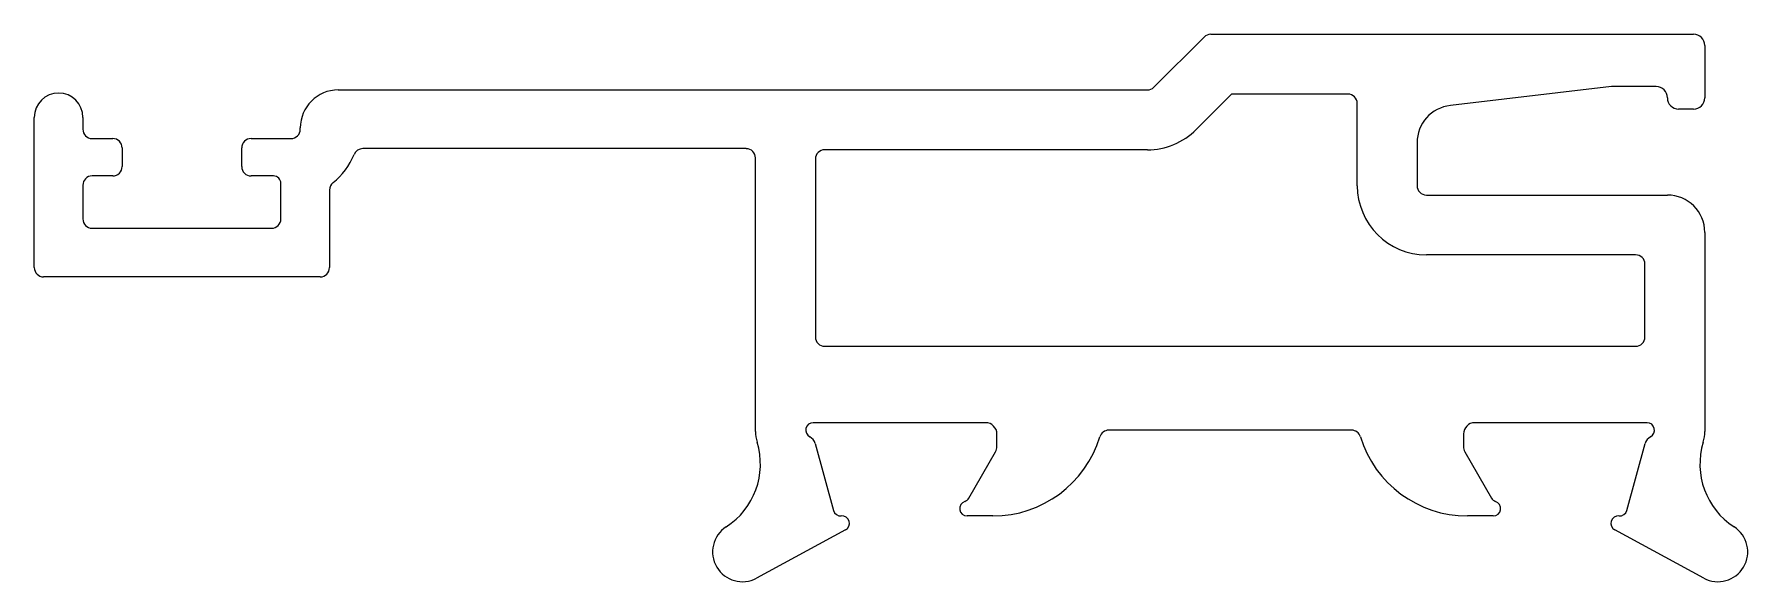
# Model space of a CAD drawing. Extents: x -24.8 to 21.1, y 0 to 14.7.
import ezdxf

# ---------------------------------------------------------------- set-up
doc = ezdxf.new("R2010")
doc.units = 0
doc.layers.add('1', color=4, linetype='CONTINUOUS')
doc.layers.add('5', color=6, linetype='CONTINUOUS')

msp = doc.modelspace()

# ---------------------------------------------------------------- linework, layer by layer
at = {"layer": '1', "color": 7}
for p, q in [((6.691, 14.682), (15.693, 14.682)), ((15.693, 14.682), (18.452, 14.682)), ((18.452, 14.682), (19.612, 14.682)), ((5.171, 13.266), (6.514, 14.609)), ((19.912, 14.382), (19.912, 12.982)), ((-16.658, 13.193), (4.994, 13.193)), ((17.412, 13.282), (13.107, 12.777)), ((18.612, 13.282), (17.412, 13.282)), ((-24.793, 8.443), (-24.793, 12.46)), ((-23.493, 12.46), (-23.493, 12.143)), ((19.612, 12.682), (19.212, 12.682)), ((-17.674, 12.143), (-17.674, 12.177)), ((-23.243, 11.893), (-22.693, 11.893)), ((-22.443, 11.643), (-22.443, 11.143)), ((-19.243, 11.143), (-19.243, 11.643)), ((-18.993, 11.893), (-17.924, 11.893)), ((-5.741, 11.623), (-15.999, 11.623)), ((12.212, 11.782), (12.212, 10.632)), ((-5.492, 6.299), (-5.492, 11.373)), ((-23.493, 10.643), (-23.493, 9.743)), ((-22.693, 10.893), (-23.243, 10.893)), ((-18.393, 10.893), (-18.993, 10.893)), ((-18.193, 9.743), (-18.193, 10.693)), ((-16.893, 10.514), (-16.893, 8.443)), ((12.462, 10.382), (18.912, 10.382)), ((-23.243, 9.493), (-18.443, 9.493)), ((19.912, 9.382), (19.913, 4.06)), ((-17.143, 8.193), (-24.543, 8.193)), ((-5.492, 4.06), (-5.492, 6.299)), ((0.669, 4.291), (-3.947, 4.291)), ((18.368, 4.291), (13.753, 4.291)), ((-3.895, 3.732), (-3.404, 1.942)), ((0.968, 3.658), (0.968, 3.991)), ((7.211, 4.091), (3.962, 4.091)), ((10.459, 4.091), (7.211, 4.091)), ((13.453, 3.991), (13.453, 3.658)), ((17.825, 1.942), (18.317, 3.732)), ((0.215, 2.275), (0.928, 3.508)), ((13.493, 3.508), (14.206, 2.275)), ((-3.084, 1.422), (-5.462, 0.134)), ((0.861, 1.797), (0.17, 1.797)), ((14.251, 1.797), (13.56, 1.797)), ((19.883, 0.134), (17.505, 1.422))]:
    msp.add_line(p, q, dxfattribs=at)
for centre, radius, start, end in [((6.691, 14.432), 0.25, 90, 135), ((19.612, 14.382), 0.3, 360, 90), ((-24.143, 12.46), 0.65, 0, 180), ((-16.658, 12.177), 1.016, 90, 180), ((4.994, 13.443), 0.25, 270, 315), ((18.612, 12.982), 0.3, 360, 90), ((19.212, 12.982), 0.3, 180, 270), ((19.612, 12.982), 0.3, 269.9999, 359.9999), ((13.212, 11.782), 1, 96.009, 180), ((-23.243, 12.143), 0.25, 180, 270), ((-17.924, 12.143), 0.25, 270, 0), ((-22.693, 11.643), 0.25, 360, 90), ((-18.993, 11.643), 0.25, 90, 180), ((-15.999, 11.369), 0.254, 90, 158.0874), ((-5.741, 11.373), 0.249, 360, 90), ((-22.693, 11.143), 0.25, 270, 0), ((-18.993, 11.143), 0.25, 180, 270), ((-17.924, 12.143), 1.82, 308.2567, 338.0874), ((-23.243, 10.643), 0.25, 90, 180), ((-18.393, 10.693), 0.2, 360, 90), ((-16.639, 10.514), 0.254, 128.2567, 180), ((12.462, 10.632), 0.25, 180, 270), ((18.912, 9.382), 1, 0, 90), ((-23.243, 9.743), 0.25, 180, 270), ((-18.443, 9.743), 0.25, 270, 0), ((-24.543, 8.443), 0.25, 180, 270), ((-17.143, 8.443), 0.25, 270, 360), ((-3.947, 4.091), 0.2, 90, 241.601), ((0.669, 3.991), 0.299, 0, 90), ((13.753, 3.991), 0.299, 90, 180), ((18.368, 4.091), 0.2, 298.399, 90), ((-7.356, 3.183), 1.995, 302.8062, 17.0289), ((-4.494, 4.06), 0.998, 180, 197.0289), ((-4.184, 3.652), 0.299, 15.3574, 61.601), ((0.861, 4.789), 2.993, 270.0001, 343.0038), ((3.962, 3.842), 0.249, 90, 163.0038), ((10.459, 3.842), 0.249, 16.9962, 90), ((13.56, 4.789), 2.993, 196.9962, 269.9999), ((18.605, 3.652), 0.299, 118.399, 164.6426), ((21.777, 3.183), 1.995, 162.9711, 237.1938), ((18.915, 4.06), 0.998, 342.9711, 0), ((0.669, 3.658), 0.299, 330, 0), ((13.753, 3.658), 0.299, 180, 210), ((-3.212, 1.995), 0.2, 195.3574, 274.6891), ((0.17, 1.996), 0.2, 108.5904, 270), ((0.043, 2.374), 0.2, 288.5904, 330), ((14.379, 2.374), 0.2, 210, 251.4096), ((14.251, 1.996), 0.2, 270, 71.4096), ((17.633, 1.995), 0.2, 265.3109, 344.6426), ((-5.842, 0.835), 0.798, 122.8062, 298.4364), ((-3.179, 1.597), 0.2, 298.4364, 94.6891), ((17.6, 1.597), 0.2, 85.3109, 241.5636), ((20.263, 0.835), 0.798, 241.5636, 57.1938)]:
    msp.add_arc(centre, radius, start, end, dxfattribs=at)
at = {"layer": '5', "color": 7}
for p, q in [((7.25, 13.082), (6.303, 12.135)), ((10.362, 13.082), (7.25, 13.082)), ((10.612, 10.632), (10.612, 12.833)), ((4.994, 11.593), (-3.641, 11.593)), ((-3.89, 11.343), (-3.89, 6.585)), ((18.062, 8.782), (12.462, 8.782)), ((18.312, 6.585), (18.312, 8.533)), ((-3.641, 6.336), (18.062, 6.336))]:
    msp.add_line(p, q, dxfattribs=at)
for centre, radius, start, end in [((10.362, 12.833), 0.249, 0, 90), ((4.994, 13.443), 1.85, 270, 315), ((-3.641, 11.343), 0.249, 90, 180), ((12.462, 10.632), 1.85, 180, 270), ((18.062, 8.533), 0.249, 0, 90), ((-3.641, 6.585), 0.249, 180, 270), ((18.062, 6.585), 0.249, 270, 0)]:
    msp.add_arc(centre, radius, start, end, dxfattribs=at)

doc.saveas('drawing.dxf')
